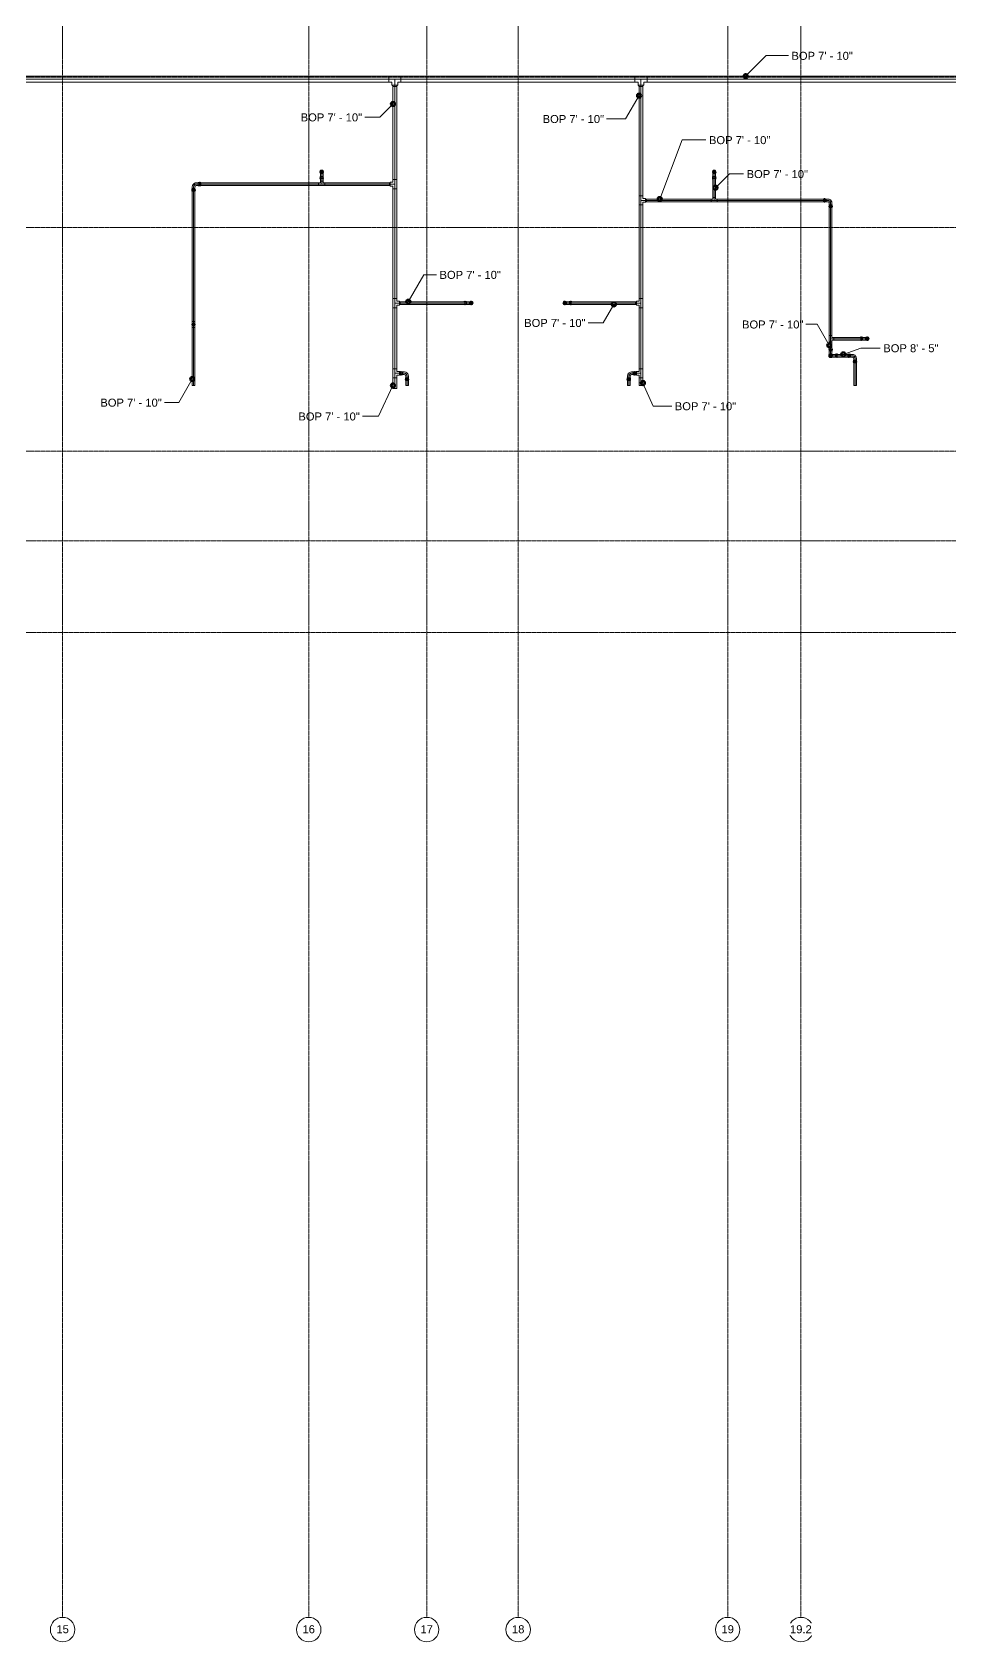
# Model space of a CAD drawing. Header units: inches. Extents: x -3648 to 241, y -496 to 1784.
# Drawn here: x -2147 to -1696, y -496 to 295 of the extents above; entities that cross this region are included whole.
import ezdxf

# ---------------------------------------------------------------- set-up
doc = ezdxf.new("R2010")
doc.units = ezdxf.units.IN
doc.header["$MEASUREMENT"] = 0
doc.linetypes.add('Grid Line', pattern=[0.875, 0.5, -0.125, 0.125, -0.125])
for name, color, linetype, lineweight in [('G-ANNO-DIMS', 251, 'Continuous', 9), ('P-PIPE', 1, 'Continuous', 9), ('P-PIPE-CNTR', 1, 'Continuous', 9), ('S-GRID', 8, 'Continuous', 9), ('S-GRID-IDEN', 8, 'Continuous', 13)]:
    doc.layers.add(name, color=color, linetype=linetype, lineweight=lineweight)
doc.styles.add('Arial', font='arial.ttf', dxfattribs={"height": 3.934132})

# ---------------------------------------------------------------- blocks, each defined once
blk = doc.blocks.new('Victaulic-VicPress316-Elbow 90-45deg Style P568_P571 - Standard-V1-THIRD LEVEL')
at = {"layer": 'P-PIPE'}
for p, q in [((-3.18, 0.77), (-3.52, 0.77)), ((-3.52, 0.77), (-3.52, -0.77)), ((-3.52, -0.77), (-3.52, 0.77)), ((-2.22, 0.66), (-3.52, 0.66)), ((-3.52, -0.66), (-3.52, 0.66)), ((-3.52, 0.66), (-3.52, -0.66)), ((-3.18, -0.77), (-3.18, 0.77)), ((-3.18, 0.77), (-3.18, -0.77)), ((-2.44, 0.77), (-2.89, 0.77)), ((-2.89, -0.77), (-2.89, 0.77)), ((-2.89, 0.77), (-2.89, -0.77)), ((-1.39, 0.66), (-2.33, 0.66)), ((-2.33, 0), (-2.33, 0.66)), ((-2.33, 0.66), (-2.33, 0)), ((-2.22, -0.66), (-2.22, 0.66)), ((-2.22, 0.66), (-2.22, -0.66)), ((-0.77, 3.52), (-0.77, 3.18)), ((0.77, 3.52), (-0.77, 3.52)), ((-0.77, 3.52), (0.77, 3.52)), ((-0.77, 3.18), (0.77, 3.18)), ((0.77, 3.18), (-0.77, 3.18)), ((-0.77, 2.89), (-0.77, 2.44)), ((-0.77, 2.89), (0.77, 2.89)), ((0.77, 2.89), (-0.77, 2.89)), ((-0.66, 3.52), (-0.66, 2.22)), ((-0.66, 3.52), (0.66, 3.52)), ((0.66, 3.52), (-0.66, 3.52)), ((-0.66, 2.33), (-0.66, 1.39)), ((0, 2.33), (-0.66, 2.33)), ((-0.66, 2.33), (0, 2.33)), ((-0.66, 2.22), (0.66, 2.22)), ((0.66, 2.22), (-0.66, 2.22)), ((0, 2.33), (0.66, 2.33)), ((0.66, 2.33), (0, 2.33)), ((0, 1.39), (0, 2.33)), ((0.66, 2.22), (0.66, 3.52)), ((0.66, 1.39), (0.66, 2.33)), ((0.77, 3.18), (0.77, 3.52)), ((0.77, 2.44), (0.77, 2.89)), ((-3.52, -0.66), (-2.22, -0.66)), ((-3.52, -0.77), (-3.18, -0.77)), ((-2.89, -0.77), (-2.44, -0.77)), ((-2.33, 0), (-2.33, -0.66)), ((-2.33, -0.66), (-2.33, 0)), ((-1.39, 0), (-2.33, 0)), ((-2.33, -0.66), (-1.39, -0.66))]:
    blk.add_line(p, q, dxfattribs=at)
at = {"layer": 'P-PIPE', "flags": 128}
for points in [[(-3.18, 0.77), (-3.11, 0.89), (-2.98, 0.9), (-2.89, 0.79), (-2.89, 0.77)], [(-3.18, 0.77), (-3.18, 0.67), (-3.18, 0.42), (-3.18, 0.07), (-3.18, -0.3), (-3.18, -0.6), (-3.18, -0.75), (-3.18, -0.77)], [(-3.18, -0.77), (-3.18, -0.67), (-3.18, -0.42), (-3.18, -0.07), (-3.18, 0.3), (-3.18, 0.6), (-3.18, 0.75), (-3.18, 0.77)], [(-2.89, -0.77), (-2.89, -0.67), (-2.89, -0.42), (-2.89, -0.07), (-2.89, 0.3), (-2.89, 0.6), (-2.89, 0.75), (-2.89, 0.77)], [(-2.89, 0.77), (-2.89, 0.67), (-2.89, 0.42), (-2.89, 0.07), (-2.89, -0.3), (-2.89, -0.6), (-2.89, -0.75), (-2.89, -0.77)], [(-2.44, 0.77), (-2.24, 0.68), (-2.22, 0.66)], [(-0.66, 1.39), (-0.75, 1.04), (-1, 0.77), (-1.35, 0.66), (-1.39, 0.66)], [(-1.39, -0.66), (-0.78, -0.56), (-0.23, -0.29), (0.22, 0.13), (0.53, 0.67), (0.65, 1.27), (0.66, 1.39)], [(-0.77, 2.89), (-0.89, 2.96), (-0.9, 3.1), (-0.79, 3.18), (-0.77, 3.18)], [(0.77, 3.18), (0.67, 3.18), (0.42, 3.18), (0.07, 3.18), (-0.3, 3.18), (-0.6, 3.18), (-0.75, 3.18), (-0.77, 3.18)], [(-0.77, 3.18), (-0.67, 3.18), (-0.42, 3.18), (-0.07, 3.18), (0.3, 3.18), (0.6, 3.18), (0.75, 3.18), (0.77, 3.18)], [(-0.77, 2.89), (-0.67, 2.89), (-0.42, 2.89), (-0.07, 2.89), (0.3, 2.89), (0.6, 2.89), (0.75, 2.89), (0.77, 2.89)], [(0.77, 2.89), (0.67, 2.89), (0.42, 2.89), (0.07, 2.89), (-0.3, 2.89), (-0.6, 2.89), (-0.75, 2.89), (-0.77, 2.89)], [(-0.66, 2.22), (-0.77, 2.41), (-0.77, 2.44)], [(0.77, 2.44), (0.68, 2.24), (0.66, 2.22)], [(0.77, 3.18), (0.89, 3.11), (0.9, 2.98), (0.79, 2.89), (0.77, 2.89)], [(-2.89, -0.77), (-2.96, -0.89), (-3.1, -0.9), (-3.18, -0.79), (-3.18, -0.77)], [(-2.22, -0.66), (-2.41, -0.77), (-2.44, -0.77)]]:
    blk.add_lwpolyline(points, dxfattribs=at)
at = {"layer": 'P-PIPE'}
blk.add_arc((-1.39, 1.39), 1.39, 270, 0, dxfattribs=at)
blk = doc.blocks.new('Victaulic-VicPress316-Elbow 90-45deg Style P568_P571 - Standard-V2-THIRD LEVEL')
at = {"layer": 'P-PIPE'}
for p, q in [((-3203.81, 730.05), (-3203.81, 729.6)), ((-3203.81, 729.31), (-3203.81, 728.97)), ((-3203.7, 731.1), (-3203.7, 730.16)), ((-3203.7, 730.27), (-3203.7, 728.97)), ((-3203.05, 730.16), (-3203.7, 730.16)), ((-3203.7, 730.16), (-3203.05, 730.16)), ((-3203.05, 732.49), (-3203.05, 732.49)), ((-3203.05, 732.49), (-3203.05, 731.1)), ((-3203.05, 731.1), (-3203.05, 730.16)), ((-3203.05, 730.27), (-3203.05, 730.27)), ((-3203.05, 730.27), (-3203.05, 730.27)), ((-3202.39, 730.16), (-3203.05, 730.16)), ((-3203.05, 730.16), (-3202.39, 730.16)), ((-3203.05, 729.6), (-3203.05, 729.6)), ((-3203.05, 729.6), (-3203.05, 729.6)), ((-3203.05, 729.31), (-3203.05, 729.31)), ((-3203.05, 729.31), (-3203.05, 729.31)), ((-3203.05, 728.97), (-3203.05, 728.97)), ((-3203.05, 728.97), (-3203.05, 728.97)), ((-3203.05, 728.97), (-3203.05, 728.97)), ((-3203.05, 728.97), (-3203.05, 728.97)), ((-3202.39, 730.16), (-3202.39, 731.1)), ((-3202.39, 728.97), (-3202.39, 730.27)), ((-3202.28, 729.6), (-3202.28, 730.05)), ((-3202.28, 728.97), (-3202.28, 729.31))]:
    blk.add_line(p, q, dxfattribs=at)
at = {"layer": 'P-PIPE', "flags": 128}
for points in [[(-3203.05, 733.4), (-3203.45, 733.31), (-3203.76, 733.05), (-3203.94, 732.68), (-3203.93, 732.27), (-3203.75, 731.91), (-3203.42, 731.66), (-3203.05, 731.58)], [(-3203.81, 729.31), (-3203.93, 729.38), (-3203.94, 729.51), (-3203.83, 729.6), (-3203.81, 729.6)], [(-3203.05, 733.26), (-3203.41, 733.16), (-3203.69, 732.91), (-3203.81, 732.56), (-3203.75, 732.19), (-3203.52, 731.89), (-3203.18, 731.74), (-3203.05, 731.72)], [(-3203.81, 730.05), (-3203.72, 730.25), (-3203.7, 730.27)], [(-3203.81, 729.6), (-3203.72, 729.6), (-3203.47, 729.6), (-3203.11, 729.6), (-3203.05, 729.6)], [(-3203.05, 729.6), (-3203.41, 729.6), (-3203.69, 729.6), (-3203.81, 729.6), (-3203.81, 729.6)], [(-3203.81, 729.31), (-3203.72, 729.31), (-3203.47, 729.31), (-3203.11, 729.31), (-3203.05, 729.31)], [(-3203.05, 729.31), (-3203.41, 729.31), (-3203.69, 729.31), (-3203.81, 729.31), (-3203.81, 729.31)], [(-3203.7, 732.49), (-3203.7, 732.4), (-3203.7, 732.13), (-3203.7, 731.73), (-3203.7, 731.24), (-3203.7, 731.1)], [(-3203.05, 731.58), (-3202.65, 731.67), (-3202.33, 731.93), (-3202.15, 732.3), (-3202.16, 732.71), (-3202.35, 733.07), (-3202.67, 733.32), (-3203.05, 733.4)], [(-3203.05, 731.72), (-3202.68, 731.82), (-3202.41, 732.07), (-3202.28, 732.42), (-3202.34, 732.79), (-3202.57, 733.09), (-3202.91, 733.24), (-3203.05, 733.26)], [(-3202.28, 729.6), (-3202.37, 729.6), (-3202.62, 729.6), (-3202.98, 729.6), (-3203.05, 729.6)], [(-3203.05, 729.6), (-3202.68, 729.6), (-3202.41, 729.6), (-3202.28, 729.6), (-3202.28, 729.6)], [(-3202.28, 729.31), (-3202.37, 729.31), (-3202.62, 729.31), (-3202.98, 729.31), (-3203.05, 729.31)], [(-3203.05, 729.31), (-3202.68, 729.31), (-3202.41, 729.31), (-3202.28, 729.31), (-3202.28, 729.31)], [(-3202.39, 731.1), (-3202.39, 731.6), (-3202.39, 732.03), (-3202.39, 732.34), (-3202.39, 732.48), (-3202.39, 732.49)], [(-3202.39, 730.27), (-3202.28, 730.08), (-3202.28, 730.05)], [(-3202.28, 729.6), (-3202.16, 729.53), (-3202.15, 729.39), (-3202.26, 729.31), (-3202.28, 729.31)]]:
    blk.add_lwpolyline(points, dxfattribs=at)
at = {"layer": 'P-PIPE'}
for radius, start, end in [(0.767, 90, 270), (0.767, 90, 270), (0.767, 90, 270), (0.658, 90, 270), (0.658, 90, 270), (0.658, 90, 180), (0.658, 180, 270), (0.766, 270, 90), (0.766, 270, 90), (0.766, 270, 90), (0.658, 270, 90), (0.657, 270, 90), (0.658, 0, 90), (0.658, 270, 0)]:
    blk.add_arc((-3203.05, 732.49), radius, start, end, dxfattribs=at)
blk = doc.blocks.new('Victaulic-VicPress316-Elbow 90-45deg Style P568_P571 - Standard-523083-THIRD LEVEL')
at = {"layer": 'P-PIPE'}
for p, q in [((-3177.63, 1234.85), (-3177.63, 1234.85)), ((-3177.63, 1233.46), (-3177.63, 1234.85)), ((-3178.39, 1232.42), (-3178.39, 1231.96)), ((-3178.39, 1231.67), (-3178.39, 1231.33)), ((-3178.28, 1233.46), (-3178.28, 1232.52)), ((-3178.28, 1232.63), (-3178.28, 1231.33)), ((-3178.28, 1232.52), (-3177.63, 1232.52)), ((-3177.63, 1232.52), (-3178.28, 1232.52)), ((-3177.63, 1233.46), (-3177.63, 1232.52)), ((-3177.63, 1232.63), (-3177.63, 1232.63)), ((-3177.63, 1232.63), (-3177.63, 1232.63)), ((-3177.63, 1232.52), (-3176.97, 1232.52)), ((-3176.97, 1232.52), (-3177.63, 1232.52)), ((-3177.63, 1231.96), (-3177.63, 1231.96)), ((-3177.63, 1231.96), (-3177.63, 1231.96)), ((-3177.63, 1231.67), (-3177.63, 1231.67)), ((-3177.63, 1231.67), (-3177.63, 1231.67)), ((-3177.63, 1231.33), (-3177.63, 1231.33)), ((-3177.63, 1231.33), (-3177.63, 1231.33)), ((-3177.63, 1231.33), (-3177.63, 1231.33)), ((-3177.63, 1231.33), (-3177.63, 1231.33)), ((-3176.97, 1232.52), (-3176.97, 1233.46)), ((-3176.97, 1231.33), (-3176.97, 1232.63)), ((-3176.86, 1231.96), (-3176.86, 1232.42)), ((-3176.86, 1231.33), (-3176.86, 1231.67))]:
    blk.add_line(p, q, dxfattribs=at)
at = {"layer": 'P-PIPE', "flags": 128}
for points in [[(-3177.63, 1235.77), (-3178.02, 1235.67), (-3178.34, 1235.42), (-3178.52, 1235.05), (-3178.51, 1234.64), (-3178.32, 1234.27), (-3178, 1234.02), (-3177.63, 1233.94)], [(-3177.63, 1235.62), (-3177.99, 1235.53), (-3178.27, 1235.28), (-3178.39, 1234.92), (-3178.33, 1234.55), (-3178.1, 1234.25), (-3177.76, 1234.1), (-3177.63, 1234.09)], [(-3178.28, 1234.85), (-3178.28, 1234.76), (-3178.28, 1234.5), (-3178.28, 1234.09), (-3178.28, 1233.61), (-3178.28, 1233.46)], [(-3177.63, 1233.94), (-3177.23, 1234.04), (-3176.91, 1234.29), (-3176.73, 1234.66), (-3176.74, 1235.07), (-3176.93, 1235.44), (-3177.25, 1235.69), (-3177.63, 1235.77)], [(-3177.63, 1234.09), (-3177.26, 1234.18), (-3176.98, 1234.43), (-3176.86, 1234.79), (-3176.92, 1235.16), (-3177.15, 1235.46), (-3177.49, 1235.61), (-3177.63, 1235.62)], [(-3176.97, 1233.46), (-3176.97, 1233.96), (-3176.97, 1234.39), (-3176.97, 1234.7), (-3176.97, 1234.85), (-3176.97, 1234.85)], [(-3178.39, 1231.67), (-3178.51, 1231.74), (-3178.52, 1231.88), (-3178.41, 1231.96), (-3178.39, 1231.96)], [(-3178.39, 1232.42), (-3178.3, 1232.62), (-3178.28, 1232.63)], [(-3178.39, 1231.96), (-3178.3, 1231.96), (-3178.05, 1231.96), (-3177.69, 1231.96), (-3177.63, 1231.96)], [(-3177.63, 1231.96), (-3177.99, 1231.96), (-3178.27, 1231.96), (-3178.39, 1231.96), (-3178.39, 1231.96)], [(-3178.39, 1231.67), (-3178.3, 1231.67), (-3178.05, 1231.67), (-3177.69, 1231.67), (-3177.63, 1231.67)], [(-3177.63, 1231.67), (-3177.99, 1231.67), (-3178.27, 1231.67), (-3178.39, 1231.67), (-3178.39, 1231.67)], [(-3176.86, 1231.96), (-3176.95, 1231.96), (-3177.2, 1231.96), (-3177.56, 1231.96), (-3177.63, 1231.96)], [(-3177.63, 1231.96), (-3177.26, 1231.96), (-3176.98, 1231.96), (-3176.86, 1231.96), (-3176.86, 1231.96)], [(-3176.86, 1231.67), (-3176.95, 1231.67), (-3177.2, 1231.67), (-3177.56, 1231.67), (-3177.63, 1231.67)], [(-3177.63, 1231.67), (-3177.26, 1231.67), (-3176.98, 1231.67), (-3176.86, 1231.67), (-3176.86, 1231.67)], [(-3176.97, 1232.63), (-3176.86, 1232.44), (-3176.86, 1232.42)], [(-3176.86, 1231.96), (-3176.74, 1231.9), (-3176.73, 1231.76), (-3176.84, 1231.67), (-3176.86, 1231.67)]]:
    blk.add_lwpolyline(points, dxfattribs=at)
at = {"layer": 'P-PIPE'}
for radius, start, end in [(0.766, 90, 270), (0.766, 90, 270), (0.766, 90, 270), (0.658, 90, 270), (0.657, 90, 270), (0.658, 90, 180), (0.658, 180, 270), (0.767, 270, 90), (0.767, 270, 90), (0.767, 270, 90), (0.658, 270, 90), (0.658, 270, 90), (0.658, 0, 90), (0.658, 270, 0)]:
    blk.add_arc((-3177.63, 1234.85), radius, start, end, dxfattribs=at)
blk = doc.blocks.new('Victaulic-VicPress316-Elbow 90-45deg Style P568_P571 - Standard-1244383-THIRD LEVEL')
at = {"layer": 'P-PIPE'}
for p, q in [((-2533.5, 455.64), (-2533.5, 455.64)), ((-2533.5, 455.64), (-2532.11, 455.64)), ((-2531.17, 456.29), (-2532.11, 456.29)), ((-2532.11, 455.64), (-2531.17, 455.64)), ((-2532.11, 454.98), (-2531.17, 454.98)), ((-2529.98, 456.29), (-2531.28, 456.29)), ((-2531.28, 455.64), (-2531.28, 455.64)), ((-2531.28, 455.64), (-2531.28, 455.64)), ((-2531.28, 454.98), (-2529.98, 454.98)), ((-2531.17, 455.64), (-2531.17, 456.29)), ((-2531.17, 456.29), (-2531.17, 455.64)), ((-2531.17, 454.98), (-2531.17, 455.64)), ((-2531.17, 455.64), (-2531.17, 454.98)), ((-2530.61, 456.4), (-2531.06, 456.4)), ((-2531.06, 454.87), (-2530.61, 454.87)), ((-2530.61, 455.64), (-2530.61, 455.64)), ((-2530.61, 455.64), (-2530.61, 455.64)), ((-2529.98, 456.4), (-2530.32, 456.4)), ((-2530.32, 455.64), (-2530.32, 455.64)), ((-2530.32, 455.64), (-2530.32, 455.64)), ((-2530.32, 454.87), (-2529.98, 454.87)), ((-2529.98, 455.64), (-2529.98, 455.64)), ((-2529.98, 455.64), (-2529.98, 455.64)), ((-2529.98, 455.64), (-2529.98, 455.64)), ((-2529.98, 455.64), (-2529.98, 455.64))]:
    blk.add_line(p, q, dxfattribs=at)
at = {"layer": 'P-PIPE', "flags": 128}
for points in [[(-2532.59, 455.64), (-2532.68, 456.03), (-2532.94, 456.35), (-2533.31, 456.53), (-2533.72, 456.52), (-2534.08, 456.33), (-2534.33, 456.01), (-2534.41, 455.64)], [(-2534.41, 455.64), (-2534.32, 455.24), (-2534.06, 454.92), (-2533.69, 454.74), (-2533.28, 454.75), (-2532.92, 454.94), (-2532.67, 455.26), (-2532.59, 455.64)], [(-2532.73, 455.64), (-2532.83, 456), (-2533.08, 456.28), (-2533.43, 456.4), (-2533.8, 456.34), (-2534.1, 456.11), (-2534.25, 455.77), (-2534.27, 455.64)], [(-2534.27, 455.64), (-2534.17, 455.27), (-2533.92, 454.99), (-2533.57, 454.87), (-2533.2, 454.93), (-2532.9, 455.16), (-2532.75, 455.5), (-2532.73, 455.64)], [(-2532.11, 456.29), (-2532.61, 456.29), (-2533.04, 456.29), (-2533.35, 456.29), (-2533.49, 456.29), (-2533.5, 456.29)], [(-2533.5, 454.98), (-2533.41, 454.98), (-2533.14, 454.98), (-2532.74, 454.98), (-2532.25, 454.98), (-2532.11, 454.98)], [(-2531.28, 456.29), (-2531.09, 456.4), (-2531.06, 456.4)], [(-2531.06, 454.87), (-2531.26, 454.96), (-2531.28, 454.98)], [(-2530.61, 456.4), (-2530.54, 456.52), (-2530.4, 456.53), (-2530.32, 456.42), (-2530.32, 456.4)], [(-2530.61, 456.4), (-2530.61, 456.31), (-2530.61, 456.06), (-2530.61, 455.7), (-2530.61, 455.64)], [(-2530.61, 455.64), (-2530.61, 456), (-2530.61, 456.28), (-2530.61, 456.4), (-2530.61, 456.4)], [(-2530.61, 454.87), (-2530.61, 454.96), (-2530.61, 455.21), (-2530.61, 455.57), (-2530.61, 455.64)], [(-2530.61, 455.64), (-2530.61, 455.27), (-2530.61, 454.99), (-2530.61, 454.87), (-2530.61, 454.87)], [(-2530.32, 454.87), (-2530.39, 454.75), (-2530.52, 454.74), (-2530.61, 454.85), (-2530.61, 454.87)], [(-2530.32, 456.4), (-2530.32, 456.31), (-2530.32, 456.06), (-2530.32, 455.7), (-2530.32, 455.64)], [(-2530.32, 455.64), (-2530.32, 456), (-2530.32, 456.28), (-2530.32, 456.4), (-2530.32, 456.4)], [(-2530.32, 454.87), (-2530.32, 454.96), (-2530.32, 455.21), (-2530.32, 455.57), (-2530.32, 455.64)], [(-2530.32, 455.64), (-2530.32, 455.27), (-2530.32, 454.99), (-2530.32, 454.87), (-2530.32, 454.87)]]:
    blk.add_lwpolyline(points, dxfattribs=at)
at = {"layer": 'P-PIPE'}
for radius, start, end in [(0.767, 0, 180), (0.767, 0, 180), (0.767, 0, 180), (0.767, 180, 0), (0.767, 180, 0), (0.767, 180, 0), (0.658, 0, 180), (0.658, 0, 180), (0.658, 90, 180), (0.658, 180, 0), (0.658, 180, 0), (0.658, 180, 270), (0.658, 0, 90), (0.658, 270, 0)]:
    blk.add_arc((-2533.5, 455.64), radius, start, end, dxfattribs=at)
blk = doc.blocks.new('Grid - 3_16_-139788-THIRD LEVEL')
at = {"layer": 'S-GRID-IDEN'}
blk.add_circle((0, 0), 0.188, dxfattribs=at)

msp = doc.modelspace()

# ---------------------------------------------------------------- linework, layer by layer
at = {"layer": 'G-ANNO-DIMS'}
for p, q in [((-1796.16, 273.44), (-1786.07, 283.53)), ((-1786.07, 283.53), (-1775.14, 283.53)), ((-1848.58, 263.87), (-1855.16, 252.46)), ((-1976.02, 253.27), (-1983.48, 253.27)), ((-1969.58, 259.71), (-1976.02, 253.27)), ((-1855.16, 252.46), (-1864.52, 252.46)), ((-1838.4, 213.02), (-1827.34, 242.08)), ((-1827.34, 242.08), (-1815.7, 242.08)), ((-1810.97, 218.61), (-1804.17, 225.4)), ((-1804.17, 225.4), (-1797.19, 225.4)), ((-1962.02, 162.52), (-1954.33, 175.84)), ((-1954.33, 175.84), (-1948.19, 175.84)), ((-1860.98, 161.21), (-1866.18, 152.21)), ((-1866.18, 152.21), (-1873.6, 152.21)), ((-1760.98, 151.45), (-1766.49, 151.45)), ((-1755.03, 141.15), (-1760.98, 151.45)), ((-1748.17, 136.65), (-1739.52, 139.77)), ((-1739.52, 139.77), (-1729.98, 139.77)), ((-2068.28, 124.54), (-2074.94, 113.02)), ((-1969.58, 121.37), (-1976.72, 106.23)), ((-1846.67, 122.54), (-1841.62, 111.26)), ((-2074.94, 113.02), (-2081.99, 113.02)), ((-1841.62, 111.26), (-1832.5, 111.26)), ((-1976.72, 106.23), (-1984.62, 106.23))]:
    msp.add_line(p, q, dxfattribs=at)
at = {"layer": 'G-ANNO-DIMS', "lineweight": 50}
for centre in [(-1796.16, 273.44), (-1848.58, 263.87), (-1969.58, 259.71), (-1838.4, 213.02), (-1810.97, 218.61), (-1962.02, 162.52), (-1860.98, 161.21), (-1755.03, 141.15), (-1748.17, 136.65), (-2068.28, 124.54), (-1969.58, 121.37), (-1846.67, 122.54)]:
    msp.add_circle(centre, 1, dxfattribs=at)
at = {"layer": 'P-PIPE'}
for p, q in [((-1971.62, 273.44), (-2286.63, 273.44)), ((-2286.63, 270.56), (-1971.62, 270.56)), ((-1965.63, 273.44), (-1971.62, 273.44)), ((-1971.62, 270.56), (-1971.62, 273.44)), ((-1971.62, 273.44), (-1971.62, 270.56)), ((-1971.62, 270.56), (-1971.62, 273.44)), ((-1971.62, 270.56), (-1970.06, 270.56)), ((-1970.06, 270.56), (-1970.06, 269.01)), ((-1967.19, 270.56), (-1965.63, 270.56)), ((-1967.19, 269.01), (-1967.19, 270.56)), ((-1965.63, 270.56), (-1965.63, 273.44)), ((-1965.63, 273.44), (-1965.63, 270.56)), ((-1850.62, 273.44), (-1965.63, 273.44)), ((-1965.63, 270.56), (-1965.63, 273.44)), ((-1965.63, 270.56), (-1850.62, 270.56)), ((-1844.63, 273.44), (-1850.62, 273.44)), ((-1850.62, 270.56), (-1850.62, 273.44)), ((-1850.62, 273.44), (-1850.62, 270.56)), ((-1850.62, 270.56), (-1850.62, 273.44)), ((-1850.62, 270.56), (-1849.06, 270.56)), ((-1849.06, 270.56), (-1849.06, 269.01)), ((-1846.19, 270.56), (-1844.63, 270.56)), ((-1846.19, 269.01), (-1846.19, 270.56)), ((-1844.63, 270.56), (-1844.63, 273.44)), ((-1844.63, 273.44), (-1844.63, 270.56)), ((-1523.62, 273.44), (-1844.63, 273.44)), ((-1844.63, 270.56), (-1844.63, 273.44)), ((-1844.63, 270.56), (-1523.62, 270.56)), ((-1967.19, 269.01), (-1970.06, 269.01)), ((-1970.06, 269.01), (-1967.19, 269.01)), ((-1969.94, 269.01), (-1969.44, 268.35)), ((-1969.58, 268.35), (-1969.58, 222.61)), ((-1969.58, 268.35), (-1967.67, 268.35)), ((-1967.81, 268.35), (-1967.31, 269.01)), ((-1967.67, 222.61), (-1967.67, 268.35)), ((-1846.19, 269.01), (-1849.06, 269.01)), ((-1849.06, 269.01), (-1846.19, 269.01)), ((-1848.94, 269.01), (-1848.44, 268.35)), ((-1848.58, 268.35), (-1848.58, 214.61)), ((-1846.67, 268.35), (-1848.58, 268.35)), ((-1846.81, 268.35), (-1846.31, 269.01)), ((-1846.67, 214.61), (-1846.67, 268.35)), ((-2005.28, 224.03), (-2005.28, 221.86)), ((-2005.28, 224.03), (-2003.97, 224.03)), ((-2005.28, 221.86), (-2003.97, 221.86)), ((-2005.28, 221.86), (-2005.28, 221.02)), ((-2003.97, 221.86), (-2005.28, 221.86)), ((-2005.28, 221.86), (-2003.97, 221.86)), ((-2003.97, 221.86), (-2003.97, 224.03)), ((-2003.97, 221.02), (-2003.97, 221.86)), ((-1969.58, 222.61), (-1969.58, 221.32)), ((-1969.58, 222.61), (-1967.67, 222.61)), ((-1967.67, 222.61), (-1969.58, 222.61)), ((-1969.58, 222.61), (-1967.67, 222.61)), ((-1967.67, 218.12), (-1967.67, 222.61)), ((-1812.28, 224.03), (-1812.28, 213.86)), ((-1812.28, 224.03), (-1810.97, 224.03)), ((-1810.97, 213.86), (-1810.97, 224.03)), ((-2068.28, 218.03), (-2068.28, 152.86)), ((-2068.28, 218.03), (-2066.97, 218.03)), ((-2066.97, 152.86), (-2066.97, 218.03)), ((-2006.12, 221.02), (-2065.3, 221.02)), ((-2065.3, 219.71), (-2065.3, 221.02)), ((-2065.3, 219.71), (-2006.12, 219.71)), ((-2005.28, 221.02), (-2006.12, 221.02)), ((-2006.12, 221.02), (-2006.12, 219.71)), ((-2006.12, 219.71), (-2006.12, 221.02)), ((-2006.12, 219.71), (-2006.12, 221.02)), ((-2006.12, 219.71), (-2003.13, 219.71)), ((-2003.13, 221.02), (-2003.97, 221.02)), ((-1971.28, 221.02), (-2003.13, 221.02)), ((-2003.13, 219.71), (-2003.13, 221.02)), ((-2003.13, 221.02), (-2003.13, 219.71)), ((-2003.13, 219.71), (-2003.13, 221.02)), ((-2003.13, 219.71), (-1971.28, 219.71)), ((-1970.87, 221.18), (-1971.28, 220.93)), ((-1971.28, 219.71), (-1971.28, 221.02)), ((-1971.28, 219.8), (-1970.87, 219.55)), ((-1969.58, 221.32), (-1970.87, 221.32)), ((-1970.87, 219.41), (-1970.87, 221.32)), ((-1970.87, 221.32), (-1970.87, 219.41)), ((-1970.87, 219.41), (-1969.58, 219.41)), ((-1969.58, 219.41), (-1969.58, 218.12)), ((-1969.58, 218.12), (-1969.58, 164.11)), ((-1969.58, 218.12), (-1967.67, 218.12)), ((-1969.58, 218.12), (-1967.67, 218.12)), ((-1967.67, 218.12), (-1969.58, 218.12)), ((-1967.67, 164.11), (-1967.67, 218.12)), ((-1848.58, 214.61), (-1848.58, 210.12)), ((-1846.67, 214.61), (-1848.58, 214.61)), ((-1848.58, 214.61), (-1846.67, 214.61)), ((-1846.67, 214.61), (-1848.58, 214.61)), ((-1846.67, 213.32), (-1846.67, 214.61)), ((-1812.28, 213.86), (-1810.97, 213.86)), ((-1812.28, 213.86), (-1812.28, 213.02)), ((-1810.97, 213.86), (-1812.28, 213.86)), ((-1812.28, 213.86), (-1810.97, 213.86)), ((-1810.97, 213.02), (-1810.97, 213.86)), ((-1846.67, 210.12), (-1848.58, 210.12)), ((-1848.58, 210.12), (-1846.67, 210.12)), ((-1848.58, 210.12), (-1848.58, 164.11)), ((-1846.67, 210.12), (-1848.58, 210.12)), ((-1845.38, 213.32), (-1846.67, 213.32)), ((-1846.67, 210.12), (-1846.67, 211.41)), ((-1846.67, 211.41), (-1845.38, 211.41)), ((-1846.67, 164.11), (-1846.67, 210.12)), ((-1845.38, 213.32), (-1845.38, 211.41)), ((-1845.38, 211.41), (-1845.38, 213.32)), ((-1844.97, 212.93), (-1845.38, 213.18)), ((-1845.38, 211.55), (-1844.97, 211.8)), ((-1813.12, 213.02), (-1844.97, 213.02)), ((-1844.97, 213.02), (-1844.97, 211.71)), ((-1844.97, 211.71), (-1813.12, 211.71)), ((-1812.28, 213.02), (-1813.12, 213.02)), ((-1813.12, 213.02), (-1813.12, 211.71)), ((-1813.12, 211.71), (-1813.12, 213.02)), ((-1813.12, 213.02), (-1813.12, 211.71)), ((-1813.12, 211.71), (-1810.13, 211.71)), ((-1810.13, 213.02), (-1810.97, 213.02)), ((-1756.71, 213.02), (-1810.13, 213.02)), ((-1810.13, 211.71), (-1810.13, 213.02)), ((-1810.13, 213.02), (-1810.13, 211.71)), ((-1810.13, 211.71), (-1810.13, 213.02)), ((-1810.13, 211.71), (-1756.71, 211.71)), ((-1756.71, 211.71), (-1756.71, 213.02)), ((-1755.03, 210.03), (-1755.03, 145.86)), ((-1753.72, 210.03), (-1755.03, 210.03)), ((-1753.72, 145.86), (-1753.72, 210.03)), ((-1969.58, 164.11), (-1969.58, 159.62)), ((-1967.67, 164.11), (-1969.58, 164.11)), ((-1969.58, 164.11), (-1967.67, 164.11)), ((-1969.58, 164.11), (-1967.67, 164.11)), ((-1967.67, 159.62), (-1969.58, 159.62)), ((-1969.58, 159.62), (-1967.67, 159.62)), ((-1969.58, 159.62), (-1969.58, 129.61)), ((-1969.58, 159.62), (-1967.67, 159.62)), ((-1967.67, 162.82), (-1967.67, 164.11)), ((-1966.38, 162.82), (-1967.67, 162.82)), ((-1967.67, 159.62), (-1967.67, 160.91)), ((-1967.67, 160.91), (-1966.38, 160.91)), ((-1967.67, 129.61), (-1967.67, 159.62)), ((-1966.38, 160.91), (-1966.38, 162.82)), ((-1966.38, 162.82), (-1966.38, 160.91)), ((-1965.97, 162.43), (-1966.38, 162.68)), ((-1966.38, 161.05), (-1965.97, 161.3)), ((-1933.45, 162.52), (-1965.97, 162.52)), ((-1965.97, 161.21), (-1965.97, 162.52)), ((-1965.97, 161.21), (-1933.45, 161.21)), ((-1933.45, 161.21), (-1933.45, 162.52)), ((-1850.28, 162.52), (-1882.8, 162.52)), ((-1882.8, 161.21), (-1882.8, 162.52)), ((-1882.8, 161.21), (-1850.28, 161.21)), ((-1849.87, 162.68), (-1850.28, 162.43)), ((-1850.28, 161.21), (-1850.28, 162.52)), ((-1850.28, 161.3), (-1849.87, 161.05)), ((-1848.58, 162.82), (-1849.87, 162.82)), ((-1849.87, 162.82), (-1849.87, 160.91)), ((-1849.87, 160.91), (-1849.87, 162.82)), ((-1849.87, 160.91), (-1848.58, 160.91)), ((-1848.58, 164.11), (-1848.58, 162.82)), ((-1848.58, 164.11), (-1846.67, 164.11)), ((-1846.67, 164.11), (-1848.58, 164.11)), ((-1846.67, 164.11), (-1848.58, 164.11)), ((-1848.58, 160.91), (-1848.58, 159.62)), ((-1848.58, 159.62), (-1846.67, 159.62)), ((-1846.67, 159.62), (-1848.58, 159.62)), ((-1848.58, 159.62), (-1848.58, 129.61)), ((-1846.67, 159.62), (-1848.58, 159.62)), ((-1846.67, 159.62), (-1846.67, 164.11)), ((-1846.67, 129.61), (-1846.67, 159.62)), ((-2068.28, 152.86), (-2068.28, 149.87)), ((-2068.28, 152.86), (-2066.97, 152.86)), ((-2066.97, 149.87), (-2066.97, 152.86)), ((-2068.28, 149.87), (-2068.28, 121.36)), ((-2068.28, 149.87), (-2066.97, 149.87)), ((-2066.97, 121.36), (-2066.97, 149.87)), ((-1753.72, 145.86), (-1755.03, 145.86)), ((-1755.03, 145.86), (-1755.03, 142.87)), ((-1753.72, 145.86), (-1755.03, 145.86)), ((-1755.03, 145.86), (-1753.72, 145.86)), ((-1753.72, 142.87), (-1755.03, 142.87)), ((-1755.03, 142.87), (-1753.72, 142.87)), ((-1755.03, 142.87), (-1755.03, 138.33)), ((-1753.72, 142.87), (-1755.03, 142.87)), ((-1753.72, 145.02), (-1753.72, 145.86)), ((-1752.88, 145.02), (-1753.72, 145.02)), ((-1753.72, 142.87), (-1753.72, 143.71)), ((-1753.72, 143.71), (-1752.88, 143.71)), ((-1753.72, 138.33), (-1753.72, 142.87)), ((-1738.71, 145.02), (-1752.88, 145.02)), ((-1752.88, 145.02), (-1752.88, 143.71)), ((-1752.88, 145.02), (-1752.88, 143.71)), ((-1752.88, 143.71), (-1752.88, 145.02)), ((-1752.88, 143.71), (-1738.71, 143.71)), ((-1738.71, 145.02), (-1738.71, 143.71)), ((-1753.72, 138.33), (-1755.03, 138.33)), ((-1744.71, 136.65), (-1752.05, 136.65)), ((-1752.05, 136.65), (-1752.05, 135.34)), ((-1752.05, 135.34), (-1744.71, 135.34)), ((-1744.71, 136.65), (-1744.71, 135.34)), ((-1969.58, 129.61), (-1969.58, 125.12)), ((-1967.67, 129.61), (-1969.58, 129.61)), ((-1969.58, 129.61), (-1967.67, 129.61)), ((-1969.58, 129.61), (-1967.67, 129.61)), ((-1967.67, 128.32), (-1967.67, 129.61)), ((-1966.38, 128.32), (-1967.67, 128.32)), ((-1966.38, 126.41), (-1966.38, 128.32)), ((-1966.38, 128.32), (-1966.38, 126.41)), ((-1965.97, 127.93), (-1966.38, 128.18)), ((-1966.38, 126.55), (-1965.97, 126.8)), ((-1964.95, 128.02), (-1965.97, 128.02)), ((-1965.97, 126.71), (-1965.97, 128.02)), ((-1965.97, 126.71), (-1964.95, 126.71)), ((-1964.95, 126.71), (-1964.95, 128.02)), ((-1850.28, 128.02), (-1851.3, 128.02)), ((-1851.3, 126.71), (-1851.3, 128.02)), ((-1851.3, 126.71), (-1850.28, 126.71)), ((-1849.87, 128.18), (-1850.28, 127.93)), ((-1850.28, 126.71), (-1850.28, 128.02)), ((-1850.28, 126.8), (-1849.87, 126.55)), ((-1848.58, 128.32), (-1849.87, 128.32)), ((-1849.87, 128.32), (-1849.87, 126.41)), ((-1849.87, 126.41), (-1849.87, 128.32)), ((-1846.67, 129.61), (-1848.58, 129.61)), ((-1848.58, 129.61), (-1848.58, 128.32)), ((-1848.58, 129.61), (-1846.67, 129.61)), ((-1846.67, 129.61), (-1848.58, 129.61)), ((-1846.67, 125.12), (-1846.67, 129.61)), ((-1743.03, 133.67), (-1743.03, 121.36)), ((-1743.03, 133.67), (-1741.72, 133.67)), ((-1741.72, 121.36), (-1741.72, 133.67)), ((-2068.28, 121.36), (-2066.97, 121.36)), ((-1969.58, 125.12), (-1969.58, 119.8)), ((-1969.58, 125.12), (-1967.67, 125.12)), ((-1967.67, 125.12), (-1969.58, 125.12)), ((-1969.58, 125.12), (-1967.67, 125.12)), ((-1969.58, 119.8), (-1967.67, 119.8)), ((-1967.67, 125.12), (-1967.67, 126.41)), ((-1967.67, 126.41), (-1966.38, 126.41)), ((-1967.67, 119.8), (-1967.67, 125.12)), ((-1963.28, 125.03), (-1963.28, 121.36)), ((-1963.28, 125.03), (-1961.97, 125.03)), ((-1963.28, 121.36), (-1961.97, 121.36)), ((-1961.97, 121.36), (-1961.97, 125.03)), ((-1854.28, 125.03), (-1854.28, 121.36)), ((-1854.28, 125.03), (-1852.97, 125.03)), ((-1854.28, 121.36), (-1852.97, 121.36)), ((-1852.97, 121.36), (-1852.97, 125.03)), ((-1849.87, 126.41), (-1848.58, 126.41)), ((-1848.58, 126.41), (-1848.58, 125.12)), ((-1848.58, 125.12), (-1846.67, 125.12)), ((-1846.67, 125.12), (-1848.58, 125.12)), ((-1848.58, 125.12), (-1848.58, 121.36)), ((-1846.67, 125.12), (-1848.58, 125.12)), ((-1846.67, 121.36), (-1848.58, 121.36)), ((-1846.67, 121.36), (-1846.67, 125.12)), ((-1743.03, 121.36), (-1741.72, 121.36))]:
    msp.add_line(p, q, dxfattribs=at)
for centre, radius, start, end in [((-2004.62, 226.36), 0.658, 0, 180), ((-2004.62, 226.36), 0.657, 180, 0), ((-2004.62, 226.04), 0.329, 90, 270), ((-2004.62, 226.69), 0.329, 270, 90), ((-1811.62, 226.36), 0.657, 0, 180), ((-1811.62, 226.36), 0.658, 180, 0), ((-1811.62, 226.04), 0.329, 90, 270), ((-1811.62, 226.69), 0.329, 270, 90), ((-1931.12, 161.86), 0.658, 0, 180), ((-1931.12, 161.86), 0.657, 180, 0), ((-1931.12, 161.54), 0.329, 90, 270), ((-1931.12, 162.19), 0.329, 270, 90), ((-1885.12, 161.86), 0.657, 0, 180), ((-1885.12, 161.86), 0.658, 180, 0), ((-1885.12, 161.54), 0.329, 90, 270), ((-1885.12, 162.19), 0.329, 270, 90), ((-2067.63, 151.36), 0.657, 0, 180), ((-2067.63, 151.36), 0.657, 90, 270), ((-2067.63, 151.36), 0.657, 180, 0), ((-2067.63, 151.04), 0.329, 90, 270), ((-2067.63, 151.69), 0.329, 270, 90), ((-2067.63, 151.36), 0.657, 270, 90), ((-1736.38, 144.36), 0.657, 0, 180), ((-1736.38, 144.36), 0.658, 180, 0), ((-1736.38, 144.04), 0.329, 90, 270), ((-1736.38, 144.69), 0.329, 270, 90), ((-1754.38, 136), 0.657, 0, 180), ((-1754.38, 136), 0.658, 180, 0), ((-1754.38, 135.67), 0.329, 90, 270), ((-1754.38, 136.32), 0.329, 270, 90)]:
    msp.add_arc(centre, radius, start, end, dxfattribs=at)
at = {"layer": 'P-PIPE-CNTR'}
for p, q in [((-2286.63, 272), (-1971.62, 272)), ((-2286.63, 272), (-1971.62, 272)), ((-1965.63, 272), (-1971.62, 272)), ((-1968.62, 269.01), (-1968.62, 272)), ((-1965.63, 272), (-1850.62, 272)), ((-1965.63, 272), (-1850.62, 272)), ((-1844.63, 272), (-1850.62, 272)), ((-1847.63, 269.01), (-1847.63, 272)), ((-1844.63, 272), (-1523.62, 272)), ((-1844.63, 272), (-1523.62, 272)), ((-1968.62, 269.01), (-1968.62, 268.35)), ((-1968.62, 268.35), (-1968.62, 222.61)), ((-1968.62, 268.35), (-1968.62, 222.61)), ((-1847.63, 269.01), (-1847.63, 268.35)), ((-1847.63, 214.61), (-1847.63, 268.35)), ((-1847.63, 214.61), (-1847.63, 268.35)), ((-2005.62, 226.36), (-2003.62, 226.36)), ((-2004.62, 225.36), (-2004.62, 227.36)), ((-2004.62, 226.36), (-2004.62, 224.97)), ((-2004.62, 224.97), (-2004.62, 224.03)), ((-2004.62, 224.97), (-2004.62, 222.84)), ((-2004.62, 224.03), (-2004.62, 221.86)), ((-2004.62, 224.03), (-2004.62, 221.86)), ((-2004.62, 221.86), (-2004.62, 220.36)), ((-1968.62, 218.12), (-1968.62, 222.61)), ((-1812.62, 226.36), (-1810.62, 226.36)), ((-1811.62, 225.36), (-1811.62, 227.36)), ((-1811.62, 226.36), (-1811.62, 224.97)), ((-1811.62, 224.97), (-1811.62, 224.03)), ((-1811.62, 224.97), (-1811.62, 222.84)), ((-1811.62, 224.03), (-1811.62, 213.86)), ((-1811.62, 224.03), (-1811.62, 213.86)), ((-2067.63, 218.97), (-2067.63, 218.03)), ((-2067.63, 218.97), (-2067.63, 216.84)), ((-2067.63, 218.03), (-2067.63, 152.86)), ((-2067.63, 218.03), (-2067.63, 152.86)), ((-2065.3, 220.36), (-2066.23, 220.36)), ((-2065.3, 220.36), (-2006.12, 220.36)), ((-2065.3, 220.36), (-2006.12, 220.36)), ((-2003.13, 220.36), (-2006.12, 220.36)), ((-2003.13, 220.36), (-1971.28, 220.36)), ((-2003.13, 220.36), (-1971.28, 220.36)), ((-1970.87, 220.36), (-1971.28, 220.36)), ((-1970.87, 220.36), (-1968.62, 220.36)), ((-1968.62, 218.12), (-1968.62, 164.11)), ((-1968.62, 218.12), (-1968.62, 164.11)), ((-1847.63, 214.61), (-1847.63, 210.12)), ((-1811.62, 213.86), (-1811.62, 212.36)), ((-1845.38, 212.36), (-1847.63, 212.36)), ((-1847.63, 164.11), (-1847.63, 210.12)), ((-1847.63, 164.11), (-1847.63, 210.12)), ((-1845.38, 212.36), (-1844.97, 212.36)), ((-1813.12, 212.36), (-1844.97, 212.36)), ((-1813.12, 212.36), (-1844.97, 212.36)), ((-1810.13, 212.36), (-1813.12, 212.36)), ((-1810.13, 212.36), (-1756.71, 212.36)), ((-1810.13, 212.36), (-1756.71, 212.36)), ((-1755.77, 212.36), (-1757.9, 212.36)), ((-1755.77, 212.36), (-1756.71, 212.36)), ((-1754.38, 210.03), (-1754.38, 210.97)), ((-1754.38, 145.86), (-1754.38, 210.03)), ((-1754.38, 145.86), (-1754.38, 210.03)), ((-1968.62, 159.62), (-1968.62, 164.11)), ((-1966.38, 161.86), (-1968.62, 161.86)), ((-1968.62, 159.62), (-1968.62, 129.61)), ((-1968.62, 159.62), (-1968.62, 129.61)), ((-1966.38, 161.86), (-1965.97, 161.86)), ((-1965.97, 161.86), (-1933.45, 161.86)), ((-1965.97, 161.86), (-1933.45, 161.86)), ((-1933.45, 161.86), (-1932.52, 161.86)), ((-1932.52, 161.86), (-1931.12, 161.86)), ((-1932.12, 161.86), (-1930.12, 161.86)), ((-1931.12, 160.86), (-1931.12, 162.86)), ((-1886.12, 161.86), (-1884.12, 161.86)), ((-1885.12, 160.86), (-1885.12, 162.86)), ((-1885.12, 161.86), (-1883.73, 161.86)), ((-1883.73, 161.86), (-1882.8, 161.86)), ((-1883.73, 161.86), (-1881.6, 161.86)), ((-1882.8, 161.86), (-1850.28, 161.86)), ((-1882.8, 161.86), (-1850.28, 161.86)), ((-1849.87, 161.86), (-1850.28, 161.86)), ((-1849.87, 161.86), (-1847.63, 161.86)), ((-1847.63, 164.11), (-1847.63, 159.62)), ((-1847.63, 129.61), (-1847.63, 159.62)), ((-1847.63, 129.61), (-1847.63, 159.62)), ((-2068.62, 151.36), (-2066.62, 151.36)), ((-2067.63, 149.87), (-2067.63, 152.86)), ((-2067.63, 150.36), (-2067.63, 152.36)), ((-2067.63, 149.87), (-2067.63, 121.36)), ((-2067.63, 149.87), (-2067.63, 121.36)), ((-1754.38, 145.86), (-1754.38, 142.87)), ((-1752.88, 144.36), (-1754.38, 144.36)), ((-1754.38, 138.33), (-1754.38, 142.87)), ((-1754.38, 138.33), (-1754.38, 142.87)), ((-1738.71, 144.36), (-1752.88, 144.36)), ((-1738.71, 144.36), (-1752.88, 144.36)), ((-1737.77, 144.36), (-1739.9, 144.36)), ((-1737.77, 144.36), (-1738.71, 144.36)), ((-1736.38, 144.36), (-1737.77, 144.36)), ((-1737.38, 144.36), (-1735.38, 144.36)), ((-1736.38, 143.36), (-1736.38, 145.36)), ((-1755.38, 136), (-1753.38, 136)), ((-1754.38, 137.39), (-1754.38, 139.52)), ((-1754.38, 137.39), (-1754.38, 138.33)), ((-1754.38, 136), (-1754.38, 137.39)), ((-1754.38, 135), (-1754.38, 137)), ((-1752.98, 136), (-1754.38, 136)), ((-1752.05, 136), (-1752.98, 136)), ((-1744.71, 136), (-1752.05, 136)), ((-1744.71, 136), (-1752.05, 136)), ((-1743.77, 136), (-1745.9, 136)), ((-1743.77, 136), (-1744.71, 136)), ((-1742.38, 133.67), (-1742.38, 134.6)), ((-1968.62, 125.12), (-1968.62, 129.61)), ((-1966.38, 127.36), (-1968.62, 127.36)), ((-1966.38, 127.36), (-1965.97, 127.36)), ((-1964.02, 127.36), (-1966.14, 127.36)), ((-1965.97, 127.36), (-1964.95, 127.36)), ((-1965.97, 127.36), (-1964.95, 127.36)), ((-1964.02, 127.36), (-1964.95, 127.36)), ((-1851.3, 127.36), (-1852.23, 127.36)), ((-1851.3, 127.36), (-1850.28, 127.36)), ((-1851.3, 127.36), (-1850.28, 127.36)), ((-1849.87, 127.36), (-1850.28, 127.36)), ((-1849.87, 127.36), (-1847.63, 127.36)), ((-1847.63, 129.61), (-1847.63, 125.12)), ((-1742.38, 133.67), (-1742.38, 121.36)), ((-1742.38, 133.67), (-1742.38, 121.36)), ((-1968.62, 125.12), (-1968.62, 119.8)), ((-1968.62, 125.12), (-1968.62, 119.8)), ((-1962.63, 125.03), (-1962.63, 125.97)), ((-1962.63, 125.03), (-1962.63, 121.36)), ((-1962.63, 125.03), (-1962.63, 121.36)), ((-1853.63, 125.97), (-1853.63, 125.03)), ((-1853.63, 125.97), (-1853.63, 123.84)), ((-1853.63, 125.03), (-1853.63, 121.36)), ((-1853.63, 125.03), (-1853.63, 121.36)), ((-1847.63, 121.36), (-1847.63, 125.12)), ((-1847.63, 121.36), (-1847.63, 125.12))]:
    msp.add_line(p, q, dxfattribs=at)
for centre, start, end in [((-2066.23, 218.97), 90, 180), ((-1755.77, 210.97), 0, 90), ((-1743.77, 134.6), 0, 90), ((-1964.02, 125.97), 0, 90), ((-1852.23, 125.97), 90, 180)]:
    msp.add_arc(centre, 1.39, start, end, dxfattribs=at)
at = {"layer": 'S-GRID', "linetype": 'Grid Line'}
for p, q in [((228, 273), (-3635.68, 273)), ((228, 199), (-3635.68, 199)), ((228, 89), (-3635.68, 89)), ((-3635.68, 45), (228, 45)), ((-3635.68, 0), (228, 0))]:
    msp.add_line(p, q, dxfattribs=at)

# ---------------------------------------------------------------- block references
at = {"layer": 'P-PIPE'}
for p in [(1198.42, -506.13), (1391.42, -506.13)]:
    msp.add_blockref('Victaulic-VicPress316-Elbow 90-45deg Style P568_P571 - Standard-V2-THIRD LEVEL', p, dxfattribs=at)
for name, p, rotation in [('Victaulic-VicPress316-Elbow 90-45deg Style P568_P571 - Standard-V1-THIRD LEVEL', (-2067.63, 220.36), 180), ('Victaulic-VicPress316-Elbow 90-45deg Style P568_P571 - Standard-V1-THIRD LEVEL', (-1754.38, 212.36), 90), ('Victaulic-VicPress316-Elbow 90-45deg Style P568_P571 - Standard-523083-THIRD LEVEL', (-3165.98, -3015.76), 270), ('Victaulic-VicPress316-Elbow 90-45deg Style P568_P571 - Standard-V2-THIRD LEVEL', (-1152.63, 3364.91), 90), ('Victaulic-VicPress316-Elbow 90-45deg Style P568_P571 - Standard-1244383-THIRD LEVEL', (-4269.88, 600), 180), ('Victaulic-VicPress316-Elbow 90-45deg Style P568_P571 - Standard-523083-THIRD LEVEL', (-519.52, 3313.62), 90.00000000000011), ('Victaulic-VicPress316-Elbow 90-45deg Style P568_P571 - Standard-V1-THIRD LEVEL', (-1742.38, 136), 90.00000000000011), ('Victaulic-VicPress316-Elbow 90-45deg Style P568_P571 - Standard-V1-THIRD LEVEL', (-1962.63, 127.36), 90), ('Victaulic-VicPress316-Elbow 90-45deg Style P568_P571 - Standard-V1-THIRD LEVEL', (-1853.63, 127.36), 180)]:
    msp.add_blockref(name, p, dxfattribs=dict(at, rotation=rotation))
at = {"layer": 'P-PIPE', "extrusion": (0, 0, -1), "rotation": 90}
msp.add_blockref('Victaulic-VicPress316-Elbow 90-45deg Style P568_P571 - Standard-1244383-THIRD LEVEL', (2210.01, 2669.5), dxfattribs=at)
at = {"layer": 'S-GRID-IDEN', "xscale": 31.99999999999999, "yscale": 31.99999999999999, "zscale": 31.99999999999999, "rotation": 180}
for p in [(-2132, -490.26), (-2011, -490.26), (-1953, -490.26), (-1908, -490.26), (-1805, -490.26), (-1769, -490.26)]:
    msp.add_blockref('Grid - 3_16_-139788-THIRD LEVEL', p, dxfattribs=at)

# ---------------------------------------------------------------- texts
at = {"layer": 'G-ANNO-DIMS', "char_height": 3.9341, "attachment_point": 1, "line_spacing_factor": 0.938532, "style": 'Arial'}
for s, insert, width in [('BOP 7\' - 10"', (-1773.64, 285.4), 35.952), ('BOP 7\' - 10"', (-2014.94, 255.13), 35.952), ('BOP 7\' - 10"', (-1895.98, 254.33), 35.952), ('BOP 7\' - 10"', (-1814.2, 243.95), 35.952), ('BOP 7\' - 10"', (-1795.69, 227.27), 35.952), ('BOP 7\' - 10"', (-1946.69, 177.71), 35.952), ('BOP 7\' - 10"', (-1905.06, 154.07), 35.952), ('BOP 7\' - 10"', (-1797.95, 153.32), 35.952), ('BOP 8\' - 5"', (-1728.48, 141.64), 32.304), ('BOP 7\' - 10"', (-2113.45, 114.89), 35.952), ('BOP 7\' - 10"', (-1831, 113.13), 35.952), ('BOP 7\' - 10"', (-2016.08, 108.1), 35.952)]:
    msp.add_mtext(s, dxfattribs=dict(at, insert=insert, width=width))

# ---------------------------------------------------------------- next in the draw order: texts
at = {"layer": 'S-GRID-IDEN', "lineweight": 9, "char_height": 3.934, "attachment_point": 2, "line_spacing_factor": 0.938532, "style": 'Arial', "bg_fill": 3, "box_fill_scale": 1.25, "bg_fill_color": 0, "bg_fill_transparency": 0}
for s, insert, width in [('15', (-2132, -488.11), 7.296), ('16', (-2011, -488.11), 7.296), ('17', (-1953, -488.11), 7.296), ('18', (-1908, -488.11), 7.296), ('19', (-1805, -488.11), 7.296), ('19.2', (-1769, -488.11), 12.768)]:
    msp.add_mtext(s, dxfattribs=dict(at, insert=insert, width=width))

# ---------------------------------------------------------------- next in the draw order: linework, layer by layer
at = {"layer": 'S-GRID', "linetype": 'Grid Line'}
for p, q in [((-2132, 1771.74), (-2132, -484.26)), ((-2011, 1771.74), (-2011, -484.26)), ((-1953, 1771.74), (-1953, -484.26)), ((-1908, 1771.74), (-1908, -484.26)), ((-1805, 1771.74), (-1805, -484.26)), ((-1769, 1771.74), (-1769, -484.26))]:
    msp.add_line(p, q, dxfattribs=at)

doc.saveas('drawing.dxf')
